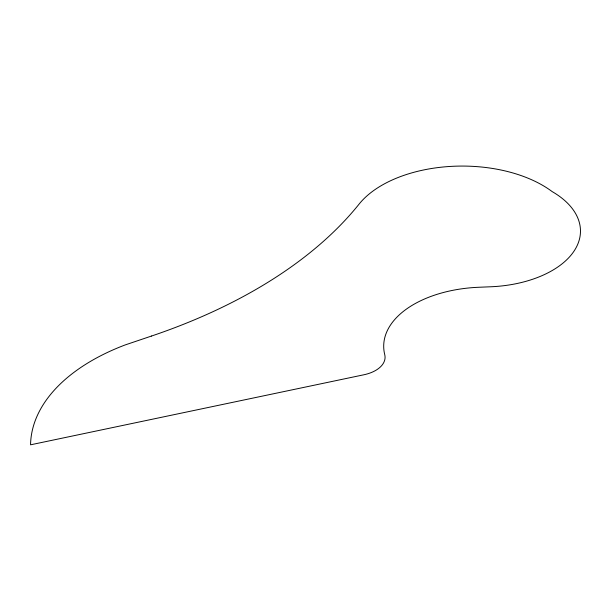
<?xml version="1.0" encoding="UTF-8"?>
<svg xmlns="http://www.w3.org/2000/svg" width="611" height="611" viewBox="0 0 611 611"><rect width="100%" height="100%" fill="white"/><g stroke="black" fill="none" stroke-linecap="round" stroke-linejoin="round"><path stroke-width="0.92" d="M151.528 336.035L125.156 344.94A209.542 120.978 0 0 0 30.55 444.816L363.851 374.78A32.246 18.613 0 0 0 384.739 354.64A102.396 59.114 0 0 1 478.841 287.262L490.595 286.78A96.737 55.845 0 0 0 574.371 250.602A96.737 55.845 0 0 0 552.145 191.587A113.623 65.598 0 0 0 359.092 204.105A515.913 297.855 0 0 1 151.528 336.035"/></g></svg>
